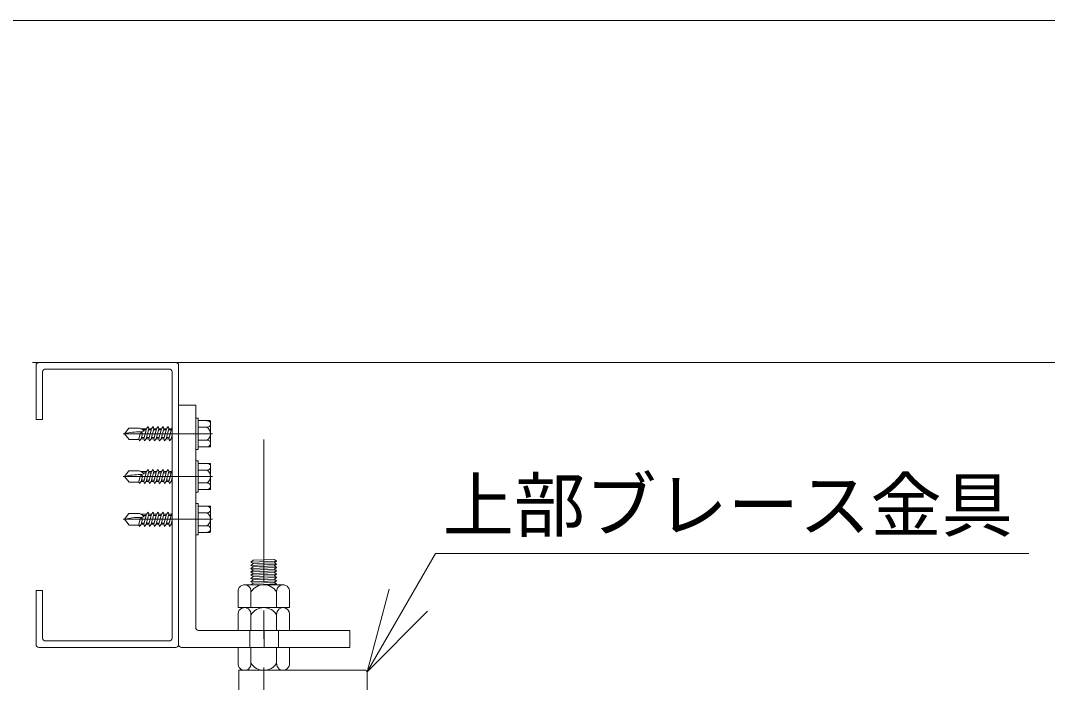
# Model space of a CAD drawing. Units: millimetres at full size, sheet at 1:10; details may follow other scales. Extents: x -2077 to 2023, y -1433 to 1417.
# Drawn here: x -258 to 102.2, y 1184.9 to 1417.2 of the extents above; entities that cross this region are included whole.
import ezdxf
from ezdxf.enums import TextEntityAlignment as Align

# ---------------------------------------------------------------- set-up
doc = ezdxf.new("R2010")
doc.units = ezdxf.units.MM
doc.header["$LTSCALE"] = 10
doc.linetypes.add('CHAIN1', pattern=[8, 5, -1, 1, -1])
for name, color, linetype, lineweight in [('1-0_断面', 7, 'Continuous', 9), ('1-2_文字', 7, 'Continuous', 9), ('F-0_図枠', 7, 'Continuous', 9)]:
    doc.layers.add(name, color=color, linetype=linetype, lineweight=lineweight)
doc.styles.add('ＭＳ ゴシック', font='')
doc.styles.get('ＭＳ ゴシック').set_extended_font_data('MS Gothic')

msp = doc.modelspace()

# ---------------------------------------------------------------- linework, layer by layer
at = {"layer": '1-0_断面'}
for p, q in [((-253.81, 1297.18), (1689.45, 1297.18)), ((-251.52, 1297.18), (-203.52, 1297.18)), ((-252.52, 1296.18), (-252.52, 1277.18)), ((-250.22, 1293.88), (-250.22, 1277.18)), ((-205.82, 1294.88), (-249.22, 1294.88)), ((-204.82, 1200.48), (-204.82, 1293.88)), ((-202.52, 1296.18), (-202.52, 1198.18)), ((-202.52, 1282.18), (-196.52, 1282.18)), ((-202.52, 1282.18), (-196.52, 1282.18)), ((-202.52, 1282.18), (-196.52, 1282.18)), ((-202.52, 1198.18), (-202.52, 1282.18)), ((-196.52, 1204.18), (-196.52, 1282.18)), ((-252.52, 1277.18), (-250.22, 1277.18)), ((-179.4, 1219.18), (-165.9, 1219.18)), ((-250.22, 1200.48), (-250.22, 1217.18)), ((-181.65, 1217.15), (-181.65, 1211.18)), ((-177.15, 1216.68), (-177.15, 1211.18)), ((-168.15, 1216.68), (-168.15, 1211.18)), ((-163.65, 1217.15), (-163.65, 1211.18)), ((-181.65, 1211.18), (-179.4, 1211.18)), ((-179.4, 1211.18), (-165.9, 1211.18)), ((-165.9, 1211.18), (-163.65, 1211.18)), ((-181.65, 1209.15), (-181.65, 1203.18)), ((-177.15, 1208.68), (-177.15, 1203.18)), ((-168.15, 1208.68), (-168.15, 1203.18)), ((-163.65, 1209.15), (-163.65, 1203.18)), ((-195.52, 1203.18), (-142.52, 1203.18)), ((-181.65, 1203.18), (-163.65, 1203.18)), ((-177.52, 1203.18), (-177.52, 1197.18)), ((-172.52, 1203.18), (-172.52, 1197.18)), ((-172.52, 1203.18), (-172.52, 1197.18)), ((-172.52, 1203.18), (-172.52, 1197.18)), ((-167.52, 1203.18), (-167.52, 1197.18)), ((-142.52, 1203.18), (-142.52, 1197.18)), ((-142.52, 1203.18), (-142.52, 1197.18)), ((-142.52, 1203.18), (-142.52, 1197.18)), ((-249.22, 1199.48), (-205.82, 1199.48)), ((-251.52, 1197.18), (-226.76, 1197.18)), ((-226.76, 1197.18), (-203.52, 1197.18)), ((-201.52, 1197.18), (-142.52, 1197.18)), ((-181.65, 1191.2), (-181.65, 1197.18)), ((-177.15, 1191.68), (-177.15, 1197.18)), ((-168.15, 1191.68), (-168.15, 1197.18)), ((-163.65, 1191.2), (-163.65, 1197.18)), ((-181.45, 1189.18), (-136.95, 1189.18)), ((-181.45, 1189.18), (-181.45, 1154.18)), ((-179.65, 1189.18), (-165.65, 1189.18)), ((-179.4, 1189.18), (-165.9, 1189.18)), ((-179.4, 1189.18), (-165.9, 1189.18)), ((-136.45, 1188.68), (-136.45, 1176.18))]:
    msp.add_line(p, q, dxfattribs=at)
at = {"layer": '1-0_断面', "color": 4}
for p, q in [((-196.52, 1277.68), (-195.72, 1277.68)), ((-196.52, 1267.84), (-196.52, 1276.52)), ((-195.72, 1266.68), (-195.72, 1277.68)), ((-191.52, 1276.78), (-195.72, 1276.78)), ((-191.32, 1267.78), (-191.32, 1276.58)), ((-219.88, 1270.14), (-221.52, 1272.18)), ((-219.96, 1274.16), (-221.51, 1272.18)), ((-216.29, 1274.16), (-219.96, 1274.16)), ((-216.46, 1270.4), (-215.98, 1272.18)), ((-215.19, 1273.64), (-216.29, 1274.16)), ((-214.59, 1273.07), (-215.91, 1272.83)), ((-215.87, 1273.96), (-213.76, 1273.96)), ((-215.69, 1270.4), (-215.21, 1272.18)), ((-214.59, 1273.07), (-215.19, 1273.64)), ((-215.04, 1273.5), (-213.88, 1273.5)), ((-213.94, 1270.4), (-212.98, 1273.96)), ((-213.1, 1273.5), (-212.13, 1273.5)), ((-212.98, 1273.96), (-212.01, 1273.96)), ((-212.96, 1270.4), (-212.01, 1273.96)), ((-212.19, 1270.4), (-211.23, 1273.96)), ((-211.36, 1273.5), (-210.38, 1273.5)), ((-211.23, 1273.96), (-210.26, 1273.96)), ((-211.21, 1270.4), (-210.26, 1273.96)), ((-210.44, 1270.4), (-209.48, 1273.96)), ((-209.61, 1273.5), (-209.32, 1273.5)), ((-209.48, 1273.96), (-209.34, 1273.96)), ((-209.32, 1270.94), (-208.51, 1273.96)), ((-209.32, 1273.96), (-208.51, 1273.96)), ((-209.32, 1273.5), (-208.63, 1273.5)), ((-208.69, 1270.4), (-207.73, 1273.96)), ((-207.86, 1273.5), (-206.88, 1273.5)), ((-207.73, 1273.96), (-206.76, 1273.96)), ((-207.72, 1270.4), (-206.76, 1273.96)), ((-206.94, 1270.4), (-205.98, 1273.96)), ((-206.76, 1273.96), (-206.18, 1274.68)), ((-206.18, 1274.68), (-205.98, 1273.96)), ((-206.18, 1274.68), (-205.98, 1273.96)), ((-206.11, 1273.5), (-205.13, 1273.5)), ((-206.11, 1273.5), (-205.52, 1273.5)), ((-205.98, 1273.96), (-205.01, 1273.96)), ((-205.98, 1273.96), (-205.52, 1273.96)), ((-205.97, 1270.4), (-205.01, 1273.96)), ((-205.97, 1270.4), (-205.52, 1272.06)), ((-205.19, 1270.4), (-204.82, 1271.79)), ((-205.01, 1273.96), (-204.82, 1274.2)), ((-192.58, 1274.45), (-195.72, 1274.45)), ((-216.42, 1270.14), (-219.88, 1270.14)), ((-215.56, 1270.85), (-214.59, 1270.85)), ((-213.94, 1270.4), (-212.96, 1270.4)), ((-213.82, 1270.85), (-212.84, 1270.85)), ((-212.19, 1270.4), (-211.21, 1270.4)), ((-212.07, 1270.85), (-211.09, 1270.85)), ((-210.44, 1270.4), (-209.47, 1270.4)), ((-210.32, 1270.85), (-209.34, 1270.85)), ((-209.47, 1270.4), (-209.39, 1270.69)), ((-209.47, 1270.4), (-209.32, 1269.86)), ((-209.32, 1269.86), (-209.27, 1269.68)), ((-209.27, 1269.68), (-208.69, 1270.4)), ((-208.69, 1270.4), (-207.72, 1270.4)), ((-208.57, 1270.85), (-207.59, 1270.85)), ((-206.94, 1270.4), (-205.97, 1270.4)), ((-206.82, 1270.85), (-205.84, 1270.85)), ((-205.19, 1270.4), (-204.82, 1270.4)), ((-205.07, 1270.85), (-204.82, 1270.85)), ((-192.58, 1269.9), (-195.72, 1269.9)), ((-196.52, 1266.68), (-195.72, 1266.68)), ((-191.52, 1267.58), (-195.72, 1267.58)), ((-196.52, 1262.68), (-195.72, 1262.68)), ((-196.52, 1252.84), (-196.52, 1261.52)), ((-195.72, 1251.68), (-195.72, 1262.68)), ((-191.52, 1261.78), (-195.72, 1261.78)), ((-191.32, 1252.78), (-191.32, 1261.58)), ((-219.88, 1255.14), (-221.52, 1257.18)), ((-219.96, 1259.16), (-221.51, 1257.18)), ((-216.29, 1259.16), (-219.96, 1259.16)), ((-216.46, 1255.4), (-215.98, 1257.18)), ((-215.19, 1258.64), (-216.29, 1259.16)), ((-214.59, 1258.07), (-215.91, 1257.83)), ((-215.87, 1258.96), (-213.76, 1258.96)), ((-215.69, 1255.4), (-215.21, 1257.18)), ((-214.59, 1258.07), (-215.19, 1258.64)), ((-215.04, 1258.5), (-213.88, 1258.5)), ((-213.94, 1255.4), (-212.98, 1258.96)), ((-213.1, 1258.5), (-212.13, 1258.5)), ((-212.98, 1258.96), (-212.01, 1258.96)), ((-212.96, 1255.4), (-212.01, 1258.96)), ((-212.19, 1255.4), (-211.23, 1258.96)), ((-211.36, 1258.5), (-210.38, 1258.5)), ((-211.23, 1258.96), (-210.26, 1258.96)), ((-211.21, 1255.4), (-210.26, 1258.96)), ((-210.44, 1255.4), (-209.48, 1258.96)), ((-209.61, 1258.5), (-209.32, 1258.5)), ((-209.48, 1258.96), (-209.34, 1258.96)), ((-209.32, 1255.94), (-208.51, 1258.96)), ((-209.32, 1258.96), (-208.51, 1258.96)), ((-209.32, 1258.5), (-208.63, 1258.5)), ((-208.69, 1255.4), (-207.73, 1258.96)), ((-207.86, 1258.5), (-206.88, 1258.5)), ((-207.73, 1258.96), (-206.76, 1258.96)), ((-207.72, 1255.4), (-206.76, 1258.96)), ((-206.94, 1255.4), (-205.98, 1258.96)), ((-206.76, 1258.96), (-206.18, 1259.68)), ((-206.18, 1259.68), (-205.98, 1258.96)), ((-206.18, 1259.68), (-205.98, 1258.96)), ((-206.11, 1258.5), (-205.13, 1258.5)), ((-206.11, 1258.5), (-205.52, 1258.5)), ((-205.98, 1258.96), (-205.01, 1258.96)), ((-205.98, 1258.96), (-205.52, 1258.96)), ((-205.97, 1255.4), (-205.01, 1258.96)), ((-205.97, 1255.4), (-205.52, 1257.06)), ((-205.01, 1258.96), (-204.82, 1259.2)), ((-192.58, 1259.45), (-195.72, 1259.45)), ((-216.42, 1255.14), (-219.88, 1255.14)), ((-215.56, 1255.85), (-214.59, 1255.85)), ((-213.94, 1255.4), (-212.96, 1255.4)), ((-213.82, 1255.85), (-212.84, 1255.85)), ((-212.19, 1255.4), (-211.21, 1255.4)), ((-212.07, 1255.85), (-211.09, 1255.85)), ((-210.44, 1255.4), (-209.47, 1255.4)), ((-210.32, 1255.85), (-209.34, 1255.85)), ((-209.47, 1255.4), (-209.39, 1255.69)), ((-209.47, 1255.4), (-209.32, 1254.86)), ((-209.32, 1254.86), (-209.27, 1254.68)), ((-209.27, 1254.68), (-208.69, 1255.4)), ((-208.69, 1255.4), (-207.72, 1255.4)), ((-208.57, 1255.85), (-207.59, 1255.85)), ((-206.94, 1255.4), (-205.97, 1255.4)), ((-206.82, 1255.85), (-205.84, 1255.85)), ((-205.19, 1255.4), (-204.82, 1256.79)), ((-205.19, 1255.4), (-204.82, 1255.4)), ((-205.07, 1255.85), (-204.82, 1255.85)), ((-192.58, 1254.9), (-195.72, 1254.9)), ((-196.52, 1251.68), (-195.72, 1251.68)), ((-191.52, 1252.58), (-195.72, 1252.58)), ((-196.52, 1247.68), (-195.72, 1247.68)), ((-196.52, 1237.84), (-196.52, 1246.52)), ((-195.72, 1236.68), (-195.72, 1247.68)), ((-191.52, 1246.78), (-195.72, 1246.78)), ((-191.32, 1237.78), (-191.32, 1246.58)), ((-219.96, 1244.16), (-221.51, 1242.18)), ((-216.29, 1244.16), (-219.96, 1244.16)), ((-215.19, 1243.64), (-216.29, 1244.16)), ((-214.59, 1243.07), (-215.91, 1242.83)), ((-215.87, 1243.96), (-213.76, 1243.96)), ((-214.59, 1243.07), (-215.19, 1243.64)), ((-215.04, 1243.5), (-213.88, 1243.5)), ((-213.94, 1240.4), (-212.98, 1243.96)), ((-213.1, 1243.5), (-212.13, 1243.5)), ((-212.98, 1243.96), (-212.01, 1243.96)), ((-212.96, 1240.4), (-212.01, 1243.96)), ((-212.19, 1240.4), (-211.23, 1243.96)), ((-211.36, 1243.5), (-210.38, 1243.5)), ((-211.23, 1243.96), (-210.26, 1243.96)), ((-211.21, 1240.4), (-210.26, 1243.96)), ((-210.44, 1240.4), (-209.48, 1243.96)), ((-209.61, 1243.5), (-209.32, 1243.5)), ((-209.48, 1243.96), (-209.34, 1243.96)), ((-209.32, 1240.94), (-208.51, 1243.96)), ((-209.32, 1243.96), (-208.51, 1243.96)), ((-209.32, 1243.5), (-208.63, 1243.5)), ((-208.69, 1240.4), (-207.73, 1243.96)), ((-207.86, 1243.5), (-206.88, 1243.5)), ((-207.73, 1243.96), (-206.76, 1243.96)), ((-207.72, 1240.4), (-206.76, 1243.96)), ((-206.94, 1240.4), (-205.98, 1243.96)), ((-206.76, 1243.96), (-206.18, 1244.68)), ((-206.18, 1244.68), (-205.98, 1243.96)), ((-206.18, 1244.68), (-205.98, 1243.96)), ((-206.11, 1243.5), (-205.13, 1243.5)), ((-206.11, 1243.5), (-205.52, 1243.5)), ((-205.98, 1243.96), (-205.01, 1243.96)), ((-205.98, 1243.96), (-205.52, 1243.96)), ((-205.97, 1240.4), (-205.01, 1243.96)), ((-205.01, 1243.96), (-204.82, 1244.2)), ((-192.58, 1244.45), (-195.72, 1244.45)), ((-219.88, 1240.14), (-221.52, 1242.18)), ((-216.42, 1240.14), (-219.88, 1240.14)), ((-216.46, 1240.4), (-215.98, 1242.18)), ((-215.69, 1240.4), (-215.21, 1242.18)), ((-215.56, 1240.85), (-214.59, 1240.85)), ((-213.94, 1240.4), (-212.96, 1240.4)), ((-213.82, 1240.85), (-212.84, 1240.85)), ((-212.19, 1240.4), (-211.21, 1240.4)), ((-212.07, 1240.85), (-211.09, 1240.85)), ((-210.44, 1240.4), (-209.47, 1240.4)), ((-210.32, 1240.85), (-209.34, 1240.85)), ((-209.47, 1240.4), (-209.39, 1240.69)), ((-209.47, 1240.4), (-209.32, 1239.86)), ((-209.32, 1239.86), (-209.27, 1239.68)), ((-209.27, 1239.68), (-208.69, 1240.4)), ((-208.69, 1240.4), (-207.72, 1240.4)), ((-208.57, 1240.85), (-207.59, 1240.85)), ((-206.94, 1240.4), (-205.97, 1240.4)), ((-206.82, 1240.85), (-205.84, 1240.85)), ((-205.97, 1240.4), (-205.52, 1242.06)), ((-205.19, 1240.4), (-204.82, 1241.79)), ((-205.19, 1240.4), (-204.82, 1240.4)), ((-205.07, 1240.85), (-204.82, 1240.85)), ((-192.58, 1239.9), (-195.72, 1239.9)), ((-196.52, 1236.68), (-195.72, 1236.68)), ((-191.52, 1237.58), (-195.72, 1237.58)), ((-177.15, 1227.14), (-176.35, 1226.63)), ((-177.15, 1225.99), (-176.35, 1225.48)), ((-177.15, 1224.84), (-176.35, 1224.33)), ((-168.95, 1228.08), (-176.35, 1227.78)), ((-168.95, 1226.93), (-176.35, 1226.63)), ((-168.95, 1225.78), (-176.35, 1225.48)), ((-168.95, 1224.63), (-176.35, 1224.33)), ((-168.15, 1227.51), (-168.95, 1228.08)), ((-168.15, 1227.51), (-168.95, 1226.93)), ((-168.15, 1226.36), (-168.95, 1226.93)), ((-168.15, 1226.36), (-168.95, 1225.78)), ((-168.15, 1225.21), (-168.95, 1225.78)), ((-168.15, 1225.21), (-168.95, 1224.63)), ((-168.15, 1224.06), (-168.95, 1224.63)), ((-177.15, 1223.69), (-176.35, 1223.18)), ((-177.15, 1222.54), (-176.35, 1222.03)), ((-177.15, 1221.39), (-176.35, 1220.88)), ((-168.95, 1223.48), (-176.35, 1223.18)), ((-168.95, 1222.33), (-176.35, 1222.03)), ((-168.95, 1221.18), (-176.35, 1220.88)), ((-168.15, 1224.06), (-168.95, 1223.48)), ((-168.15, 1222.91), (-168.95, 1223.48)), ((-168.15, 1222.91), (-168.95, 1222.33)), ((-168.15, 1221.76), (-168.95, 1222.33)), ((-168.15, 1221.76), (-168.95, 1221.18)), ((-168.15, 1220.61), (-168.95, 1221.18)), ((-177.15, 1220.24), (-176.35, 1219.73)), ((-177.04, 1219.18), (-176.35, 1219.73)), ((-168.95, 1220.03), (-176.35, 1219.73)), ((-168.15, 1219.46), (-175.11, 1219.18)), ((-168.15, 1220.61), (-168.95, 1220.03)), ((-168.15, 1219.46), (-168.95, 1220.03)), ((-168.15, 1219.46), (-168.54, 1219.18))]:
    msp.add_line(p, q, dxfattribs=at)
at = {"layer": '1-0_断面', "color": 4, "linetype": 'CHAIN1'}
for p, q in [((-190.61, 1272.18), (-221.93, 1272.18)), ((-172.65, 1270.18), (-172.65, 382.88)), ((-190.61, 1257.18), (-221.93, 1257.18)), ((-190.61, 1242.18), (-221.93, 1242.18))]:
    msp.add_line(p, q, dxfattribs=at)
at = {"layer": '1-0_断面', "color": 4}
for points in [[(-215.98, 1272.18), (-215.4, 1272.9), (-215.21, 1272.18)], [(-215.69, 1270.4), (-214.71, 1270.4), (-213.76, 1273.96)], [(-213.76, 1273.96), (-213.18, 1274.68), (-212.98, 1273.96)], [(-212.01, 1273.96), (-211.43, 1274.68), (-211.23, 1273.96)], [(-210.26, 1273.96), (-209.68, 1274.68), (-209.48, 1273.96)], [(-208.51, 1273.96), (-207.93, 1274.68), (-207.73, 1273.96)], [(-216.46, 1270.4), (-216.27, 1269.68), (-215.69, 1270.4)], [(-214.71, 1270.4), (-214.52, 1269.68), (-213.94, 1270.4)], [(-212.96, 1270.4), (-212.77, 1269.68), (-212.19, 1270.4)], [(-211.21, 1270.4), (-211.02, 1269.68), (-210.44, 1270.4)], [(-207.72, 1270.4), (-207.52, 1269.68), (-206.94, 1270.4)], [(-205.97, 1270.4), (-205.77, 1269.68), (-205.19, 1270.4)], [(-205.97, 1270.4), (-205.77, 1269.68), (-205.52, 1269.99)], [(-215.98, 1257.18), (-215.4, 1257.9), (-215.21, 1257.18)], [(-215.69, 1255.4), (-214.71, 1255.4), (-213.76, 1258.96)], [(-213.76, 1258.96), (-213.18, 1259.68), (-212.98, 1258.96)], [(-212.01, 1258.96), (-211.43, 1259.68), (-211.23, 1258.96)], [(-210.26, 1258.96), (-209.68, 1259.68), (-209.48, 1258.96)], [(-208.51, 1258.96), (-207.93, 1259.68), (-207.73, 1258.96)], [(-216.46, 1255.4), (-216.27, 1254.68), (-215.69, 1255.4)], [(-214.71, 1255.4), (-214.52, 1254.68), (-213.94, 1255.4)], [(-212.96, 1255.4), (-212.77, 1254.68), (-212.19, 1255.4)], [(-211.21, 1255.4), (-211.02, 1254.68), (-210.44, 1255.4)], [(-207.72, 1255.4), (-207.52, 1254.68), (-206.94, 1255.4)], [(-205.97, 1255.4), (-205.77, 1254.68), (-205.19, 1255.4)], [(-205.97, 1255.4), (-205.77, 1254.68), (-205.52, 1254.99)], [(-215.98, 1242.18), (-215.4, 1242.9), (-215.21, 1242.18)], [(-215.69, 1240.4), (-214.71, 1240.4), (-213.76, 1243.96)], [(-213.76, 1243.96), (-213.18, 1244.68), (-212.98, 1243.96)], [(-212.01, 1243.96), (-211.43, 1244.68), (-211.23, 1243.96)], [(-210.26, 1243.96), (-209.68, 1244.68), (-209.48, 1243.96)], [(-208.51, 1243.96), (-207.93, 1244.68), (-207.73, 1243.96)], [(-216.46, 1240.4), (-216.27, 1239.68), (-215.69, 1240.4)], [(-214.71, 1240.4), (-214.52, 1239.68), (-213.94, 1240.4)], [(-212.96, 1240.4), (-212.77, 1239.68), (-212.19, 1240.4)], [(-211.21, 1240.4), (-211.02, 1239.68), (-210.44, 1240.4)], [(-207.72, 1240.4), (-207.52, 1239.68), (-206.94, 1240.4)], [(-205.97, 1240.4), (-205.77, 1239.68), (-205.19, 1240.4)], [(-205.97, 1240.4), (-205.77, 1239.68), (-205.52, 1239.99)], [(-168.15, 1227.51), (-177.15, 1227.14), (-176.35, 1227.78)], [(-168.15, 1226.36), (-177.15, 1225.99), (-176.35, 1226.63)], [(-168.15, 1225.21), (-177.15, 1224.84), (-176.35, 1225.48)], [(-168.15, 1224.06), (-177.15, 1223.69), (-176.35, 1224.33)], [(-168.15, 1222.91), (-177.15, 1222.54), (-176.35, 1223.18)], [(-168.15, 1221.76), (-177.15, 1221.39), (-176.35, 1222.03)], [(-168.15, 1220.61), (-177.15, 1220.24), (-176.35, 1220.88)]]:
    msp.add_lwpolyline(points, dxfattribs=at)
at = {"layer": '1-0_断面'}
msp.add_lwpolyline([(-252.52, 1198.18), (-252.52, 1217.18), (-250.22, 1217.18)], dxfattribs=at)
for centre, radius, start, end in [((-251.52, 1296.18), 1, 90, 180), ((-203.52, 1296.18), 1, 0, 90), ((-249.22, 1293.88), 1, 90, 180), ((-205.82, 1293.88), 1, 0, 90), ((-179.4, 1216.91), 2.26, 353.9744, 173.9748), ((-172.65, 1213.88), 5.3, 31.8908, 148.1092), ((-165.9, 1216.91), 2.26, 6.0252, 186.0256), ((-179.4, 1208.91), 2.26, 353.9744, 173.9748), ((-172.65, 1205.88), 5.3, 31.8908, 148.1092), ((-165.9, 1208.91), 2.26, 6.0252, 186.0256), ((-195.52, 1204.18), 1, 180, 270), ((-249.22, 1200.48), 1, 180, 270), ((-205.82, 1200.48), 1, 270, 0), ((-251.52, 1198.18), 1, 180, 270), ((-203.52, 1198.18), 1, 270, 0), ((-201.52, 1198.18), 1, 180, 270), ((-179.4, 1191.44), 2.26, 186.0252, 6.0256), ((-172.65, 1194.48), 5.3, 211.8908, 328.1092), ((-165.9, 1191.44), 2.26, 173.9744, 353.9747), ((-136.95, 1188.68), 0.5, 0, 90)]:
    msp.add_arc(centre, radius, start, end, dxfattribs=at)
at = {"layer": '1-0_断面', "color": 4}
for centre, radius, start, end in [((-192.46, 1275.59), 1.15, 263.9744, 98.4249), ((-191.52, 1276.58), 0.2, 0, 90), ((-216.26, 1251.49), 21.35, 89.0678, 104.2543), ((-194, 1272.18), 2.68, 301.8908, 58.1092), ((-192.46, 1268.76), 1.15, 276.0253, 96.0256), ((-191.52, 1267.78), 0.2, 270, 0), ((-192.46, 1260.59), 1.15, 263.9744, 98.4249), ((-191.52, 1261.58), 0.2, 0, 90), ((-216.26, 1236.49), 21.35, 89.0678, 104.2543), ((-194, 1257.18), 2.68, 301.8908, 58.1092), ((-192.46, 1253.76), 1.15, 276.0253, 96.0256), ((-191.52, 1252.78), 0.2, 270, 0), ((-192.46, 1245.59), 1.15, 263.9744, 98.4249), ((-191.52, 1246.58), 0.2, 0, 90), ((-216.26, 1221.49), 21.35, 89.0678, 104.2543), ((-194, 1242.18), 2.68, 301.8908, 58.1092), ((-192.46, 1238.76), 1.15, 276.0253, 96.0256), ((-191.52, 1237.78), 0.2, 270, 0)]:
    msp.add_arc(centre, radius, start, end, dxfattribs=at)
at = {"layer": '1-2_文字'}
for p, q in [((-136.45, 1188.68), (-112.48, 1230.19)), ((95.65, 1230.19), (-112.48, 1230.19)), ((-136.45, 1188.68), (-128.68, 1217.65)), ((-136.45, 1188.68), (-115.23, 1209.89))]:
    msp.add_line(p, q, dxfattribs=at)
at = {"layer": 'F-0_図枠'}
msp.add_line((2022.57, 1417.18), (-2077.43, 1417.18), dxfattribs=at)

# ---------------------------------------------------------------- texts
at = {"layer": '1-2_文字', "style": 'ＭＳ ゴシック'}
msp.add_text('上部ブレース金具', height=18.33, dxfattribs=at).set_placement((-109.94, 1232.51), align=Align.BOTTOM_LEFT)

doc.saveas('drawing.dxf')
